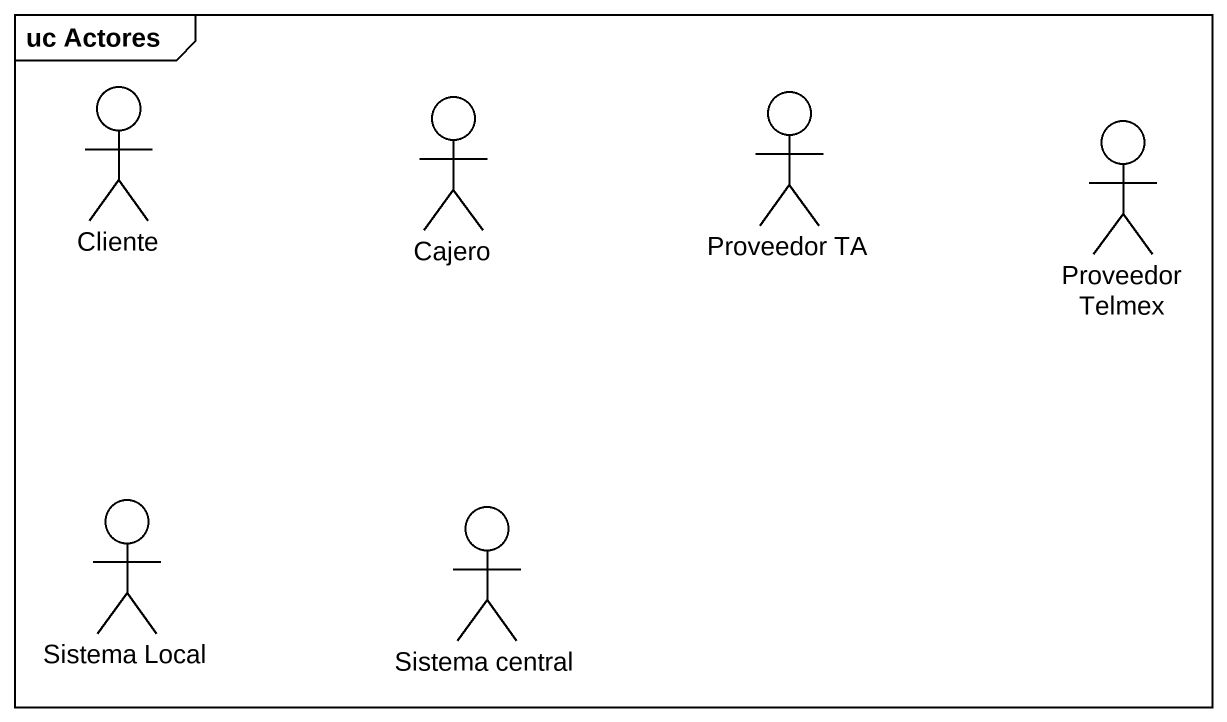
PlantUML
@startuml
mainframe uc Actores
actor Cliente
actor Cajero
actor "Proveedor TA" as Proveedor_TA
actor "Proveedor Telmex" as Proveedor_Telmex
actor "Sistema Local" as Sistema_Local
actor "Sistema central" as Sistema_central
@enduml
